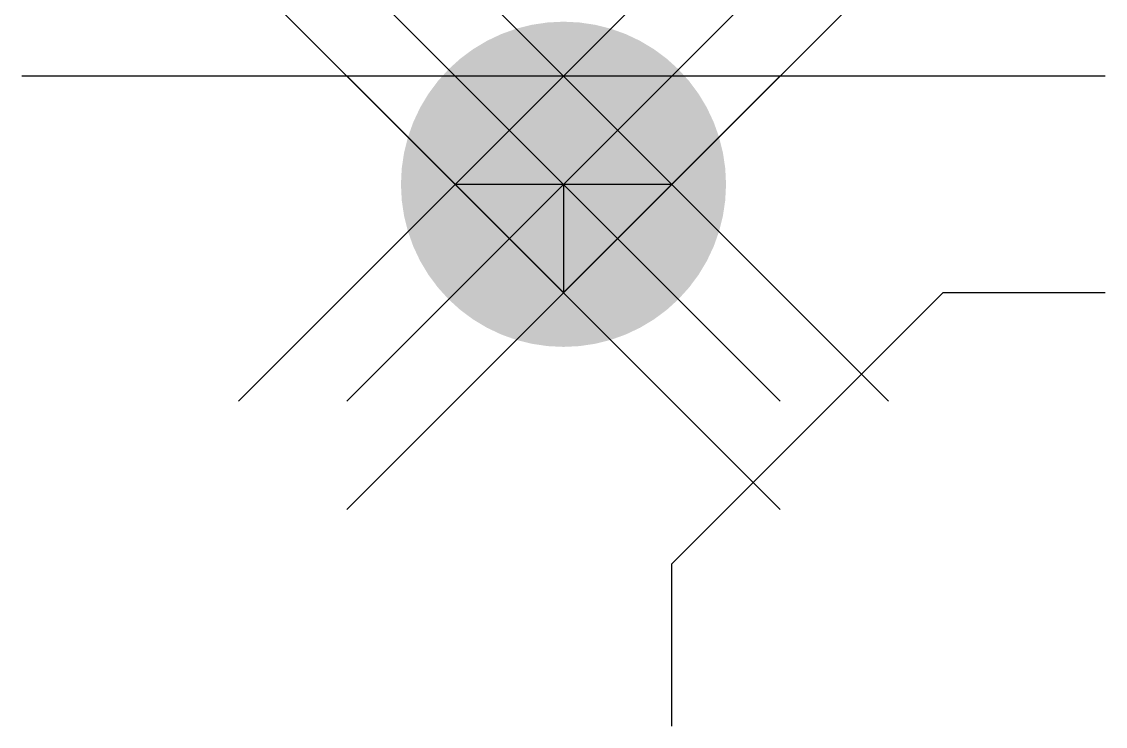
# Model space of a CAD drawing. Extents: x 54.5 to 59.5, y -91 to -87.75.
import ezdxf

# ---------------------------------------------------------------- set-up
doc = ezdxf.new("R2010")
doc.units = 0
doc.header["$LTSCALE"] = 0.2
doc.header["$PDMODE"] = 3
doc.header["$PDSIZE"] = -2
doc.layers.get('0').update_dxf_attribs({"linetype": 'CONTINUOUS'})
doc.layers.add('C', color=7, linetype='CONTINUOUS')
doc.layers.add('INFO', color=2, linetype='CONTINUOUS')

msp = doc.modelspace()

# ---------------------------------------------------------------- linework, layer by layer
at = {"color": 0, "linetype": 'CONTINUOUS'}
for p, q in [((56.5, -88.5), (57.5, -88.5)), ((57, -88.5), (57, -89))]:
    msp.add_line(p, q, dxfattribs=at)
at = {"color": 0, "linetype": 'CONTINUOUS', "const_width": 0.75}
msp.add_lwpolyline([(57, -88.875, 1), (57, -88.125, 1)], format="xyb", close=True, dxfattribs=at)
at = {"layer": 'C', "color": 0, "linetype": 'CONTINUOUS'}
for p in [(56.5, -88.5), (57, -88.5), (57.5, -88.5), (57, -89)]:
    msp.add_point(p, dxfattribs=at)
at = {"layer": 'INFO', "color": 0, "linetype": 'CONTINUOUS'}
for p, q in [((54.5, -88), (59.5, -88)), ((58.75, -89), (57.5, -90.25)), ((59.5, -89), (58.75, -89)), ((57.5, -91), (57.5, -90.25))]:
    msp.add_line(p, q, dxfattribs=at)

doc.saveas('drawing.dxf')
